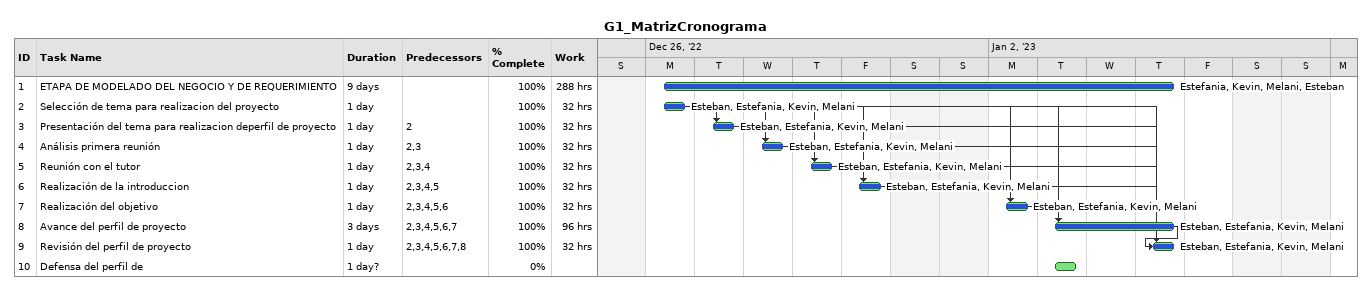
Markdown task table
G1_MatrizCronograma

| ID | Task | Duration | Start | Finish | Predecessors | Resources | % complete | Work (h) |
|---|---|---|---|---|---|---|---|---|
| 1 | ETAPA DE MODELADO DEL NEGOCIO Y DE REQUERIMIENTO | 9d | 2022-12-26 | 2023-01-05 |  | Estefania, Kevin, Melani, Esteban | 100 | 288 |
| 2 | Selección de tema para realizacion del proyecto | 1d | 2022-12-26 | 2022-12-26 |  | Esteban, Estefania, Kevin, Melani | 100 | 32 |
| 3 | Presentación del tema para realizacion deperfil de proyecto | 1d | 2022-12-27 | 2022-12-27 | 2 | Esteban, Estefania, Kevin, Melani | 100 | 32 |
| 4 | Análisis primera reunión | 1d | 2022-12-28 | 2022-12-28 | 2, 3 | Esteban, Estefania, Kevin, Melani | 100 | 32 |
| 5 | Reunión con el tutor | 1d | 2022-12-29 | 2022-12-29 | 2, 3, 4 | Esteban, Estefania, Kevin, Melani | 100 | 32 |
| 6 | Realización de la introduccion | 1d | 2022-12-30 | 2022-12-30 | 2, 3, 4, 5 | Esteban, Estefania, Kevin, Melani | 100 | 32 |
| 7 | Realización del objetivo | 1d | 2023-01-02 | 2023-01-02 | 2, 3, 4, 5, 6 | Esteban, Estefania, Kevin, Melani | 100 | 32 |
| 8 | Avance del perfil de proyecto | 3d | 2023-01-03 | 2023-01-05 | 2, 3, 4, 5, 6, 7 | Esteban, Estefania, Kevin, Melani | 100 | 96 |
| 9 | Revisión del perfil de proyecto | 1d | 2023-01-05 | 2023-01-05 | 2, 3, 4, 5, 6, 7, 8 | Esteban, Estefania, Kevin, Melani | 100 | 32 |
| 10 | Defensa del perfil de | 1d? | 2023-01-03 | 2023-01-03 |  |  | 0 |  |
